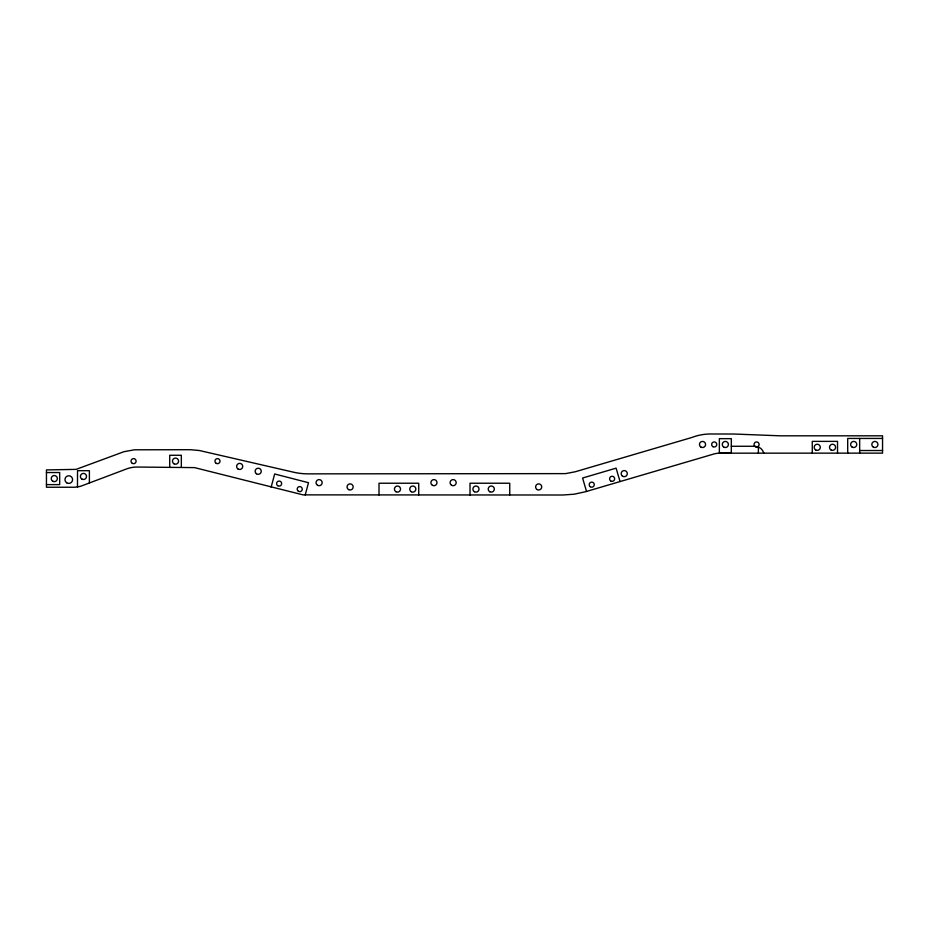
<?xml version="1.0" encoding="UTF-8"?>
<svg xmlns="http://www.w3.org/2000/svg" width="929" height="929" viewBox="0 0 929 929"><rect width="100%" height="100%" fill="white"/><g stroke="black" fill="none" stroke-linecap="round" stroke-linejoin="round"><path stroke-width="1.39" d="M271.129 487.214L274.67 473.987L308.498 482.708L305.211 494.96M730.426 453.131L731.32 452.272M763.905 453.131C761.513 447.325 759.028 447.221 754.789 446.268L731.32 446.268M77.525 486.924L78.141 486.808A25.849 25.849 0 0 0 81.415 485.983L127.494 468.588A30.762 30.762 0 0 1 137.144 467.043L194.544 467.612L303.04 494.867L562.904 495.006L574.227 494.193L585.316 491.778L714.575 453.793A30.994 30.994 0 0 1 718.837 453.178L882.55 453.131L882.55 435.817L780.128 435.817L733.864 434.017L710.511 433.994A51.513 51.513 0 0 0 691.896 437.478L575.26 471.758L565.598 473.616L308.161 473.86A65.436 65.436 0 0 1 293.785 472.257L199.456 450.53L190.387 449.706L134.391 449.799L123.963 451.703L76.108 469.377L46.45 469.923L46.45 487.237L73.437 487.237A25.849 25.849 0 0 0 77.479 486.924L77.525 470.689L89.393 470.689L89.393 482.964M882.55 438.442L847.701 438.442L847.701 453.131M859.662 450.519L882.55 450.519M46.45 472.536L59.677 472.536L59.677 484.613L46.45 484.613M620.038 481.559L616.101 468.158L582.588 478.017L586.524 491.418M859.662 438.442L859.662 453.131M837.528 453.131L837.528 441.38L812.271 441.38L812.271 453.131M758.378 446.268L758.378 453.131M509.742 495.006L509.742 483.231L470.016 483.231L470.016 495.006M418.724 495.006L418.724 483.231L379.009 483.231L379.009 495.006M181.329 467.043L181.329 455.268L169.717 455.268L169.717 467.043M720.045 453.143L719.36 453.166L719.36 438.662L731.32 438.662L731.32 453.131L720.045 453.143M610.62 480.85A2.532 2.532 0 0 0 614.638 479.074A2.532 2.532 0 0 0 611.096 476.484A2.532 2.532 0 0 0 610.62 480.85M590.24 486.703A2.532 2.532 0 0 0 594.258 484.926A2.532 2.532 0 0 0 590.705 482.337A2.532 2.532 0 0 0 590.24 486.703M537.148 489.583A3.066 3.066 0 0 0 541.735 486.924A3.066 3.066 0 0 0 537.148 484.276A3.066 3.066 0 0 0 537.148 489.583M348.572 489.583A3.066 3.066 0 0 0 353.171 486.924A3.066 3.066 0 0 0 348.572 484.276A3.066 3.066 0 0 0 348.572 489.583M277.585 485.612A2.532 2.532 0 0 0 281.638 483.928A2.532 2.532 0 0 0 278.154 481.257A2.532 2.532 0 0 0 277.585 485.612M298.476 491.325A2.532 2.532 0 0 0 302.273 489.118A2.532 2.532 0 0 0 298.476 486.924A2.532 2.532 0 0 0 298.476 491.325M395.951 491.72A3.066 3.066 0 0 0 400.538 489.072A3.066 3.066 0 0 0 395.951 486.424A3.066 3.066 0 0 0 395.951 491.72M411.257 491.72A3.066 3.066 0 0 0 415.855 489.072A3.066 3.066 0 0 0 411.257 486.424A3.066 3.066 0 0 0 411.257 491.72M432.415 485.31A3.066 3.066 0 0 0 437.002 482.662A3.066 3.066 0 0 0 432.415 480.003A3.066 3.066 0 0 0 432.415 485.31M451.61 485.31A3.066 3.066 0 0 0 456.197 482.662A3.066 3.066 0 0 0 451.61 480.003A3.066 3.066 0 0 0 451.61 485.31M474.429 491.72A3.066 3.066 0 0 0 479.016 489.072A3.066 3.066 0 0 0 474.429 486.424A3.066 3.066 0 0 0 474.429 491.72M489.734 491.72A3.066 3.066 0 0 0 494.333 489.072A3.066 3.066 0 0 0 489.734 486.424A3.066 3.066 0 0 0 489.734 491.72M317.567 485.31A3.066 3.066 0 0 0 322.166 482.662A3.066 3.066 0 0 0 317.567 480.003A3.066 3.066 0 0 0 317.567 485.31M256.416 473.755A3.066 3.066 0 0 0 261.246 471.572A3.066 3.066 0 0 0 256.95 468.483A3.066 3.066 0 0 0 256.416 473.755M622.43 476.101A3.066 3.066 0 0 0 627.284 473.953A3.066 3.066 0 0 0 622.999 470.829A3.066 3.066 0 0 0 622.43 476.101M701 447.128A3.066 3.066 0 0 0 705.587 444.48A3.066 3.066 0 0 0 701 441.821A3.066 3.066 0 0 0 701 447.128M712.938 446.675A2.532 2.532 0 0 0 716.747 444.48A2.532 2.532 0 0 0 712.938 442.274A2.532 2.532 0 0 0 712.938 446.675M723.807 447.128A3.066 3.066 0 0 0 728.406 444.48A3.066 3.066 0 0 0 723.807 441.821A3.066 3.066 0 0 0 723.807 447.128M755.323 446.675A2.532 2.532 0 0 0 759.121 444.48A2.532 2.532 0 0 0 755.323 442.274A2.532 2.532 0 0 0 755.323 446.675M815.708 449.95A3.066 3.066 0 0 0 820.307 447.302A3.066 3.066 0 0 0 815.708 444.643A3.066 3.066 0 0 0 815.708 449.95M831.025 449.95A3.066 3.066 0 0 0 835.612 447.302A3.066 3.066 0 0 0 831.025 444.643A3.066 3.066 0 0 0 831.025 449.95M852.172 447.128A3.066 3.066 0 0 0 856.77 444.48A3.066 3.066 0 0 0 852.172 441.821A3.066 3.066 0 0 0 852.172 447.128M66.667 482.778A3.832 3.832 0 0 0 72.601 479.828A3.832 3.832 0 0 0 67.085 476.159A3.832 3.832 0 0 0 66.667 482.778M237.894 468.913A3.066 3.066 0 0 0 242.724 466.73A3.066 3.066 0 0 0 238.428 463.629A3.066 3.066 0 0 0 237.894 468.913M216.213 463.339A2.532 2.532 0 0 0 220.01 461.144A2.532 2.532 0 0 0 216.213 458.949A2.532 2.532 0 0 0 216.213 463.339M132.301 463.339A2.532 2.532 0 0 0 136.099 461.144A2.532 2.532 0 0 0 132.301 458.949A2.532 2.532 0 0 0 132.301 463.339M81.845 479.039A3.066 3.066 0 0 0 86.525 476.542A3.066 3.066 0 0 0 82.019 473.744A3.066 3.066 0 0 0 81.845 479.039M173.99 463.803A3.066 3.066 0 0 0 178.589 461.144A3.066 3.066 0 0 0 173.99 458.496A3.066 3.066 0 0 0 173.99 463.803M52.767 481.234A3.066 3.066 0 0 0 57.366 478.574A3.066 3.066 0 0 0 52.767 475.927A3.066 3.066 0 0 0 52.767 481.234M873.353 447.128A3.066 3.066 0 0 0 877.951 444.48A3.066 3.066 0 0 0 873.353 441.821A3.066 3.066 0 0 0 873.353 447.128"/></g></svg>
